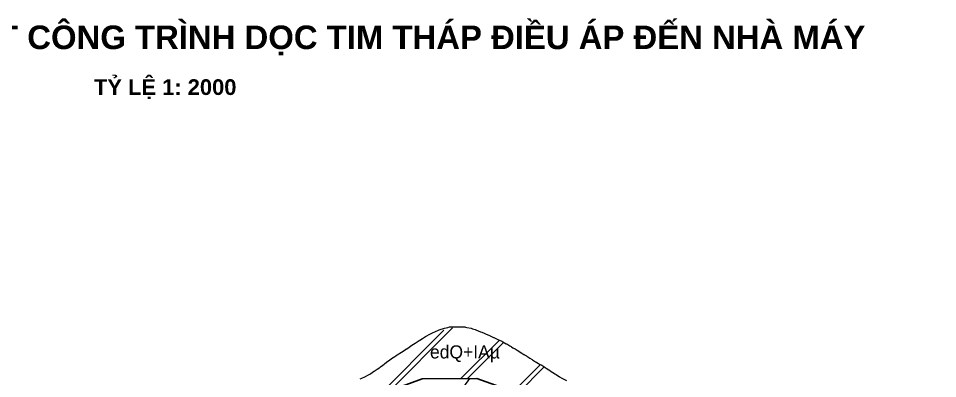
# Model space of a CAD drawing. Header units: inches. Extents: x 444671 to 463716, y 1783086 to 1794968.
# Drawn here: x 457688.9 to 458040.5, y 1784262.6 to 1784400.2 of the extents above; entities that cross this region are included whole.
import ezdxf

# ---------------------------------------------------------------- set-up
doc = ezdxf.new("R2010")
doc.units = ezdxf.units.IN
doc.header["$MEASUREMENT"] = 0
for name, color, linetype, lineweight in [('doi', 33, 'Continuous', 25), ('Texdoi', 40, 'Continuous', 15), ('thoc', 252, 'Continuous', 13)]:
    doc.layers.add(name, color=color, linetype=linetype, lineweight=lineweight)
doc.layers.add('PEGC', color=3, linetype='Continuous')
doc.styles.add('25', font='', dxfattribs={"height": 5})
doc.styles.get('25').set_extended_font_data('.VnArial')
doc.linetypes.add('_lA1', pattern='A,2,-0.2,["x",Standard,S=0.1,R=0,X=-0.1,Y=-0.05],-0.1', length=2.3)

msp = doc.modelspace()

# ---------------------------------------------------------------- linework, layer by layer
at = {"layer": 'doi', "linetype": '_lA1', "ltscale": 20, "flags": 128}
msp.add_lwpolyline([(457503.3495, 1784287.0283), (457503.8588, 1784286.7418), (457527.9582, 1784272.0434), (457545.7119, 1784262.3687), (457564.0521, 1784252.3896), (457577.1135, 1784246.7699), (457588.6459, 1784241.9256), (457601.0949, 1784237.9976), (457611.1612, 1784236.3187), (457626.5295, 1784233.2461), (457642.7989, 1784230.5283), (457664.0521, 1784227.728), (457670.5378, 1784226.9929), (457691.435, 1784225.2159), (457707.4413, 1784224.9938), (457723.67, 1784226.5487), (457736.7863, 1784229.6584), (457754.0913, 1784232.473), (457777.4528, 1784239.2893), (457803.308, 1784245.6642), (457816.0548, 1784251.1223), (457831.9221, 1784258.3993), (457843.3511, 1784262.5364), (457864.3418, 1784262.6986), (457882.5204, 1784256.1747), (457913.6477, 1784240.4169), (457923.8249, 1784234.4973), (457937.302, 1784226.5683), (457939.6135, 1784225.4794), (457951.9087, 1784218.2524), (457970.1927, 1784206.7115), (457991.2263, 1784192.5747), (458010.3476, 1784179.584), (458040.5286, 1784160.4452)], dxfattribs=at)
at = {"layer": 'PEGC', "lineweight": 13}
msp.add_lwpolyline([(457819.6907, 1784262.5091), (457820.3537, 1784262.8548), (457821.451, 1784263.3307), (457821.5012, 1784263.3548), (457821.6486, 1784263.4272), (457822.6588, 1784263.9669), (457823.326, 1784264.3548), (457823.7084, 1784264.5684), (457824.7824, 1784265.2883), (457824.9397, 1784265.3952), (457825.0516, 1784265.4665), (457826.1922, 1784266.2241), (457826.4003, 1784266.3548), (457826.9105, 1784266.7059), (457827.1268, 1784266.8548), (457827.4845, 1784267.112), (457828.3402, 1784267.748), (457828.9065, 1784268.1897), (457829.1245, 1784268.3548), (457830.2479, 1784269.2369), (457830.3188, 1784269.2911), (457830.3971, 1784269.3548), (457830.4828, 1784269.4181), (457831.5268, 1784270.2029), (457832.0522, 1784270.5856), (457832.2861, 1784270.7316), (457832.8842, 1784271.111), (457833.2498, 1784271.3548), (457833.4505, 1784271.4722), (457833.761, 1784271.6558), (457835.5131, 1784272.7253), (457836.1369, 1784273.0973), (457836.9623, 1784273.696), (457837.1903, 1784273.8548), (457837.2563, 1784273.8961), (457838.2306, 1784274.5125), (457839.093, 1784275.1181), (457840.0446, 1784275.7786), (457840.7291, 1784276.1841), (457842.244, 1784277.1702), (457842.4893, 1784277.3548), (457843.5058, 1784277.9734), (457843.9314, 1784278.1938), (457844.677, 1784278.6725), (457845.1573, 1784278.942), (457846.0848, 1784279.466), (457847.6178, 1784280.2404), (457848.1696, 1784280.5093), (457849.8776, 1784281.2126), (457850.3002, 1784281.3548), (457851.5966, 1784281.7557), (457851.9475, 1784281.8548), (457853.1463, 1784282.161), (457853.8842, 1784282.3548), (457854.3995, 1784282.3548), (457855.7996, 1784282.3548), (457856.2928, 1784282.3548), (457857.0271, 1784282.3548), (457857.9041, 1784282.3548), (457858.3815, 1784282.3548), (457858.7473, 1784282.3548), (457859.0534, 1784282.3548), (457859.4731, 1784282.3548), (457859.5573, 1784282.3548), (457859.6493, 1784282.3548), (457859.8946, 1784282.3006), (457860.5178, 1784282.177), (457862.0684, 1784281.8548), (457862.6247, 1784281.6789), (457863.6082, 1784281.3548), (457863.9119, 1784281.2358), (457864.7746, 1784280.8548), (457865.6758, 1784280.5294), (457866.1794, 1784280.3548), (457867.1131, 1784279.9463), (457867.3138, 1784279.8548), (457867.5655, 1784279.7596), (457869.1524, 1784279.0693), (457869.6109, 1784278.8548), (457870.4708, 1784278.4472), (457870.6672, 1784278.3548), (457870.8326, 1784278.2832), (457871.7862, 1784277.8548), (457872.5959, 1784277.4995), (457872.9003, 1784277.3548), (457873.7913, 1784276.8991), (457873.9401, 1784276.8192), (457874.238, 1784276.6604), (457875.5266, 1784275.9686), (457875.7556, 1784275.8548), (457876.5222, 1784275.4051), (457876.9046, 1784275.1653), (457877.4123, 1784274.8548), (457877.5032, 1784274.7954), (457878.0987, 1784274.4404), (457878.9139, 1784273.9667), (457879.7246, 1784273.4688), (457879.8475, 1784273.3933), (457879.9163, 1784273.3548), (457879.9879, 1784273.3087), (457881.1974, 1784272.5309), (457881.5146, 1784272.3548), (457882.2243, 1784271.9065), (457882.3069, 1784271.8548), (457882.3351, 1784271.8359), (457882.5304, 1784271.7136), (457883.2621, 1784271.3275), (457883.366, 1784271.2599), (457884.601, 1784270.4426), (457885.5006, 1784269.891), (457885.5596, 1784269.8548), (457885.6016, 1784269.8272), (457886.7383, 1784269.0684), (457887.1041, 1784268.8548), (457887.6071, 1784268.5138), (457887.8272, 1784268.3548), (457888.2212, 1784268.1825), (457888.886, 1784267.8548), (457889.1257, 1784267.7138), (457889.5082, 1784267.4847), (457889.6461, 1784267.394), (457889.6988, 1784267.3548), (457889.8536, 1784267.2535), (457890.4562, 1784266.8548), (457890.8094, 1784266.66), (457891.8596, 1784265.9832), (457892.003, 1784265.8901), (457892.0836, 1784265.8348), (457892.7283, 1784265.3548), (457893.3554, 1784264.991), (457893.5684, 1784264.8548), (457894.1855, 1784264.4732), (457894.5822, 1784264.228), (457895.9152, 1784263.361), (457895.9438, 1784263.3466), (457896.8359, 1784262.8548), (457898.5264, 1784261.8897)], dxfattribs=at)
at = {"layer": 'thoc'}
for p, q in [((457851.731, 1784281.1684), (457826.0436, 1784255.481)), ((457855.0202, 1784281.9924), (457830.5972, 1784257.5693)), ((457872.9309, 1784277.3683), (457858.2139, 1784262.6513)), ((457874.5945, 1784276.5667), (457860.6983, 1784262.6705)), ((457888.6112, 1784268.0486), (457878.2646, 1784257.702)), ((457890.2325, 1784267.2046), (457880.0788, 1784257.0509))]:
    msp.add_line(p, q, dxfattribs=at)
msp.add_lwpolyline([(457762.0536, 1784124.5385), (457861.6091, 1784262.6775)], dxfattribs=at)

# ---------------------------------------------------------------- texts
at = {"attachment_point": 1, "style": '25'}
for s, insert, char_height, width in [('{\\f.VnArialH|b1|i0|c0|p34;MÆt c¾t ®Þa chÊt c«ng tr×nh däc tim th¸p ®iÒu ¸p ®Õn nhµ m¸y}', (457568.7389, 1784397.5057), 9, 500), ('{\\f.VnArialH|b1|i0|c0|p34;tû lÖ 1: 2000}', (457717.8486, 1784376.977), 6, 100)]:
    msp.add_mtext(s, dxfattribs=dict(at, insert=insert, char_height=char_height, width=width))
at = {"layer": 'Texdoi', "insert": (457846.3781, 1784275.3363), "char_height": 5, "width": 40, "attachment_point": 1}
msp.add_mtext('{\\fGeo TimesP|b0|i0|c0|p34;edQ+IAµ}', dxfattribs=at)

doc.saveas('drawing.dxf')
